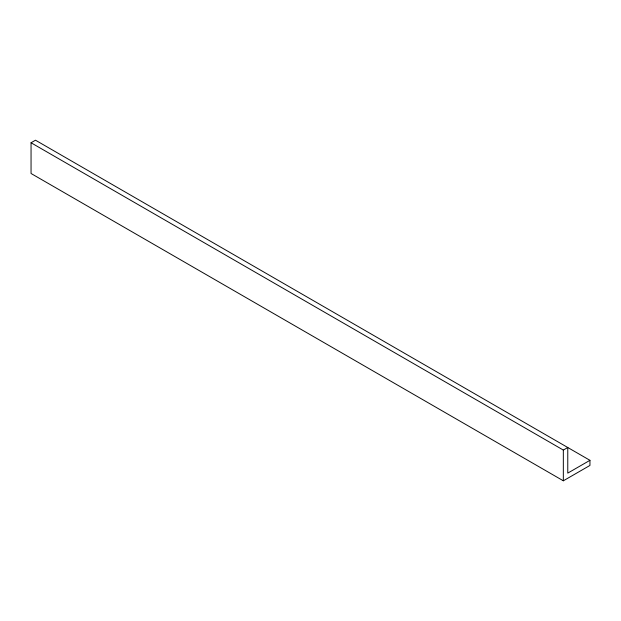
<?xml version="1.0" encoding="UTF-8"?>
<svg xmlns="http://www.w3.org/2000/svg" width="621" height="621" viewBox="0 0 621 621"><rect width="100%" height="100%" fill="white"/><g stroke="black" fill="none" stroke-linecap="round" stroke-linejoin="round"><path stroke-width="0.93" d="M31.05 142.76L35.482 140.199L589.95 460.316L589.95 465.44L563.332 480.801L31.05 173.492L31.05 142.76L563.332 450.07L567.773 447.508L567.773 473.117L589.95 460.316M563.332 450.07L563.332 480.801"/></g></svg>
